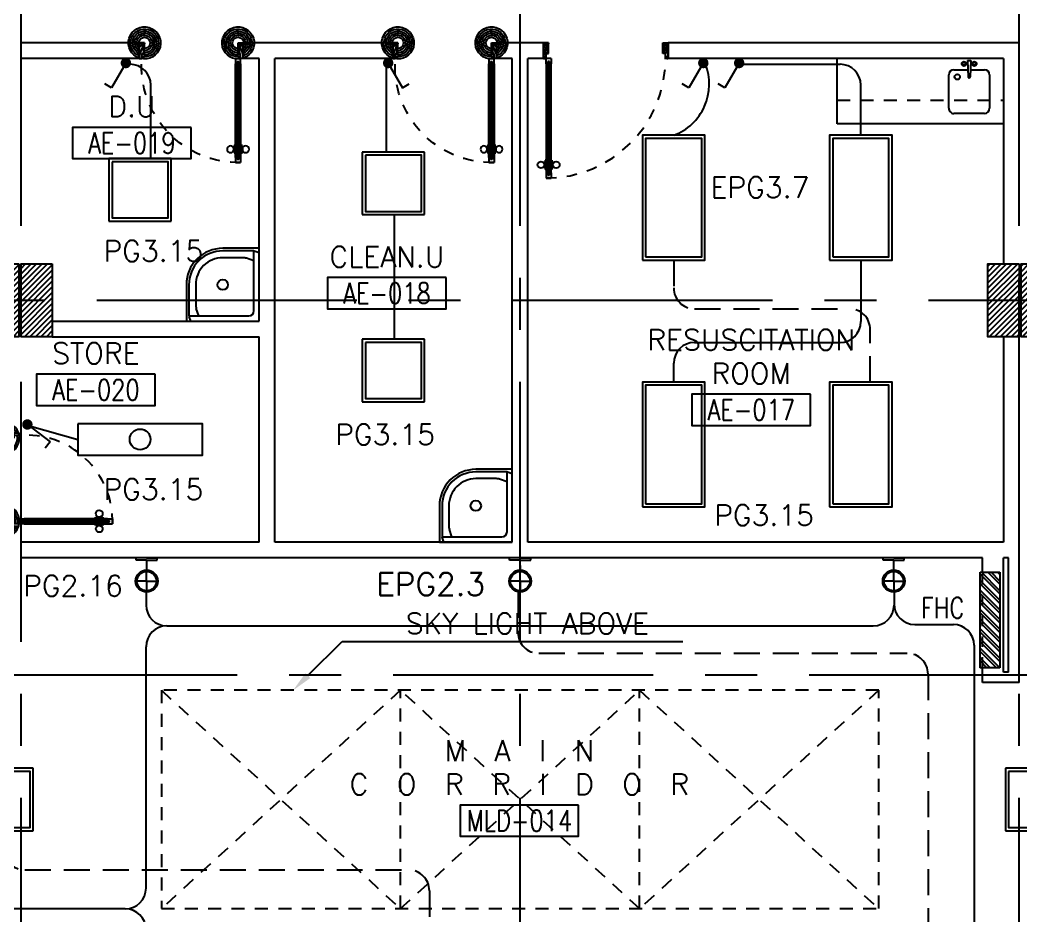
# Model space of a CAD drawing. Extents: x -10 to 91, y -4 to 87.
# Drawn here: x 45.95 to 55.58, y 52.99 to 61.6 of the extents above; entities that cross this region are included whole.
import ezdxf
from ezdxf.enums import TextEntityAlignment as Align

# ---------------------------------------------------------------- set-up
doc = ezdxf.new("R2010")
doc.units = 0
doc.header["$MEASUREMENT"] = 0
for name, pattern in [('CENTERX2', [4, 2.5, -0.5, 0.5, -0.5]), ('HIDDEN', [0.375, 0.25, -0.125]), ('HIDDEN2', [0.1875, 0.125, -0.0625])]:
    doc.linetypes.add(name, pattern=pattern)
doc.layers.get('0').update_dxf_attribs({"linetype": 'CONTINUOUS'})
for name, color, linetype in [('AXES', 11, 'CENTERX2'), ('COL', 11, 'CONTINUOUS'), ('DOOR', 11, 'CONTINUOUS'), ('E-CLINE', 2, 'CONTINUOUS'), ('E-HLINE', 2, 'HIDDEN'), ('E-LI', 4, 'CONTINUOUS'), ('E-LITE', 4, 'CONTINUOUS'), ('E-SWITCH', 4, 'CONTINUOUS'), ('E-TRXT', 4, 'CONTINUOUS'), ('EJ', 11, 'CONTINUOUS'), ('FHC', 11, 'CONTINUOUS'), ('FIX', 11, 'CONTINUOUS'), ('HAT', 11, 'CONTINUOUS'), ('HIDDEN', 11, 'HIDDEN2'), ('Locker', 11, 'CONTINUOUS'), ('ME-FIX', 11, 'CONTINUOUS'), ('RM-BOX', 11, 'CONTINUOUS'), ('RM-IND', 11, 'CONTINUOUS'), ('RM-NAME', 11, 'CONTINUOUS'), ('RM-NO', 11, 'CONTINUOUS'), ('WALL', 11, 'CONTINUOUS')]:
    doc.layers.add(name, color=color, linetype=linetype)
doc.styles.add('ROMANS', font='ROMANS.shx', dxfattribs={"width": 0.6})

# ---------------------------------------------------------------- blocks, each defined once
blk = doc.blocks.new('RM1')
at = {"layer": 'RM-BOX'}
blk.add_lwpolyline([(569.9, -200), (-569.9, -200), (-569.9, -500), (569.9, -500)], close=True, dxfattribs=at)
at = {"layer": 'RM-NAME', "style": 'ROMANS'}
for tag, p in [('ROOMNAME1', (0, 323.8)), ('ROOMNAME2', (0, 0))]:
    blk.add_attdef(tag, text='', height=200, dxfattribs=at).set_placement(p, align=Align.MIDDLE)
at = {"layer": 'RM-NO', "style": 'ROMANS', "width": 0.8}
blk.add_attdef('ROOMNO', text='', height=200, dxfattribs=at).set_placement((0, -350), align=Align.MIDDLE)
blk = doc.blocks.new('C11')
at = {"layer": 'HAT'}
h = blk.add_hatch(dxfattribs=at)
h.set_pattern_fill('ANSI31', color=256, scale=300, style=0)
h.set_pattern_definition([(45, (-383765.23, -62181), (-26.5165043, 26.5165043), [])])
h.paths.add_polyline_path([(-20, 350), (-20, 700), (-320, 700), (-320, 350)])
h.paths.add_polyline_path([(-320, 0), (-20, 0), (-20, 350), (-320, 350)])
h = blk.add_hatch(dxfattribs=at)
h.set_pattern_fill('ANSI31', color=256, scale=300, style=0)
h.set_pattern_definition([(45, (-383445.23, -62181), (-26.5165043, 26.5165043), [])])
h.paths.add_polyline_path([(300, 350), (300, 700), (0, 700), (0, 350)])
h.paths.add_polyline_path([(0, 0), (300, 0), (300, 350), (0, 350)])
at = {"layer": 'COL'}
for points in [[(-20, 700), (-20, 0), (-320, 0), (-320, 700)], [(300, 700), (300, 0), (0, 0), (0, 700)]]:
    blk.add_lwpolyline(points, close=True, dxfattribs=at)
blk = doc.blocks.new('A$C24ED45A6')
at = {"layer": 'DOOR', "color": 0, "linetype": 'ByBlock'}
for p, q in [((917.8, 977.6), (917.8, 1067.6)), ((925, 1067.6), (917.8, 1067.6)), ((925, 1100), (925, 1150)), ((925, 1150), (975, 1150)), ((975, 1150), (925, 1150)), ((942, 1100), (925, 1100)), ((942, 1100), (942, 1120)), ((958, 1120), (942, 1120)), ((958, 1100), (958, 1120)), ((975, 1100), (958, 1100)), ((975, 1100), (975, 1150)), ((975, 1067.6), (982.2, 1067.6)), ((982.2, 977.6), (982.2, 1067.6)), ((908.8, 1055), (908.8, 990.2)), ((917.8, 1055), (908.8, 1055)), ((917.8, 990.2), (908.8, 990.2)), ((917.8, 1055), (917.8, 990.2)), ((925, 977.6), (917.8, 977.6)), ((975, 977.6), (982.2, 977.6)), ((982.2, 1055), (982.2, 990.2)), ((982.2, 1055), (991.2, 1055)), ((982.2, 990.2), (991.2, 990.2)), ((991.2, 1055), (991.2, 990.2)), ((925, 150), (925, 200)), ((925, 200), (942, 200)), ((942, 200), (942, 180)), ((958, 180), (958, 200)), ((958, 200), (975, 200)), ((975, 200), (975, 150)), ((0, 0), (0, 150)), ((0, 150), (25, 150)), ((25, 150), (25, 100)), ((25, 100), (50, 100)), ((50, 100), (50, 0)), ((925, 150), (975, 150)), ((942, 180), (958, 180)), ((975, 100), (950, 100)), ((950, 100), (950, 0)), ((1000, 150), (975, 150)), ((975, 150), (975, 100)), ((1000, 150), (1000, 0)), ((50, 0), (0, 0)), ((950, 0), (1000, 0))]:
    blk.add_line(p, q, dxfattribs=at)
at = {"layer": 'DOOR', "linetype": 'ByBlock'}
for p, q in [((925, 1100), (925, 200)), ((942, 200), (942, 1100)), ((958, 200), (958, 1100)), ((975, 200), (975, 1100))]:
    blk.add_line(p, q, dxfattribs=at)
at = {"layer": 'DOOR', "color": 9, "linetype": 'ByBlock'}
for p, q in [((50, 0), (0, 113.7)), ((50, 0), (36.6, 100)), ((950, 0), (1000, 113.7)), ((950, 0), (963.4, 100)), ((50, 0), (0, 40.1)), ((950, 0), (1000, 40.1))]:
    blk.add_line(p, q, dxfattribs=at)
at = {"layer": 'DOOR', "color": 0, "linetype": 'ByBlock'}
for centre in [(876.5, 1022.6), (1023.5, 1022.6)]:
    blk.add_circle(centre, 32.4, dxfattribs=at)
at = {"layer": 'DOOR', "linetype": 'HIDDEN', "ltscale": 0.5}
blk.add_arc((950, 222.5), 927.8, 88.45601, 184.48155, dxfattribs=at)
at = {"layer": 'DOOR', "color": 9, "linetype": 'ByBlock'}
for centre, radius, start, end in [((50, 0), 154.4, 103.71423, 108.89471), ((50, 0), 134.4, 100.71998, 111.84015), ((50, 0), 114.4, 102.62257, 115.91616), ((950, 0), 134.4, 68.15985, 79.28002), ((950, 0), 114.4, 64.08384, 77.37743), ((950, 0), 154.4, 71.10529, 76.28577), ((50, 0), 94.4, 90, 121.98181), ((50, 0), 74.4, 90, 132.22357), ((50, 0), 54.4, 90, 156.79262), ((50, 0), 34.4, 90, 180), ((50, 0), 14.4, 90, 180), ((950, 0), 94.4, 58.01819, 90), ((950, 0), 74.4, 47.77643, 90), ((950, 0), 54.4, 23.20738, 90), ((950, 0), 34.4, 0, 90), ((950, 0), 14.4, 0, 90)]:
    blk.add_arc(centre, radius, start, end, dxfattribs=at)
at = {"layer": 'WALL'}
blk.add_line((1000, 0), (1000, 150), dxfattribs=at)
blk = doc.blocks.new('DOOR90')
at = {"layer": 'DOOR', "color": 7, "linetype": 'ByBlock'}
for p, q in [((-150, 0), (0, 0)), ((-150, 0), (-150, -25)), ((0, -50), (-113.7, 0)), ((0, -50), (-40.1, 0)), ((0, -50), (0, 0)), ((-1000, -25), (-1050, -25)), ((-1050, -75), (-1050, -25)), ((-1050, -25), (-1050, -75)), ((-1000, -75), (-1050, -75)), ((-1000, -42), (-1020, -42)), ((-1020, -42), (-1020, -58)), ((-1000, -58), (-1020, -58)), ((-1000, -25), (-1000, -42)), ((-1000, -58), (-1000, -75)), ((-877.6, -17.8), (-967.6, -17.8)), ((-967.6, -25), (-967.6, -17.8)), ((-967.6, -75), (-967.6, -82.2)), ((-877.6, -82.2), (-967.6, -82.2)), ((-955, -8.8), (-890.2, -8.8)), ((-955, -17.8), (-955, -8.8)), ((-955, -17.8), (-890.2, -17.8)), ((-955, -82.2), (-890.2, -82.2)), ((-955, -82.2), (-955, -91.2)), ((-955, -91.2), (-890.2, -91.2)), ((-890.2, -17.8), (-890.2, -8.8)), ((-890.2, -82.2), (-890.2, -91.2)), ((-877.6, -25), (-877.6, -17.8)), ((-877.6, -75), (-877.6, -82.2)), ((-200, -25), (-150, -25)), ((-200, -42), (-200, -25)), ((-180, -42), (-200, -42)), ((-200, -58), (-180, -58)), ((-200, -75), (-200, -58)), ((-150, -75), (-200, -75)), ((-180, -58), (-180, -42)), ((-150, -25), (-100, -25)), ((-150, -75), (-150, -25)), ((-100, -25), (-100, -50)), ((0, -50), (-100, -36.6)), ((-100, -50), (0, -50)), ((0, -850), (-113.7, -900)), ((-100, -875), (-100, -850)), ((0, -850), (-100, -863.4)), ((-100, -850), (0, -850)), ((0, -850), (-40.1, -900)), ((0, -850), (0, -900)), ((-150, -875), (-100, -875)), ((-150, -900), (-150, -875)), ((-150, -900), (0, -900)), ((0, -900), (-150, -900))]:
    blk.add_line(p, q, dxfattribs=at)
at = {"layer": 'DOOR', "linetype": 'ByBlock'}
for p, q in [((-200, -25), (-1000, -25)), ((-200, -42), (-1000, -42)), ((-200, -58), (-1000, -58)), ((-1000, -75), (-200, -75))]:
    blk.add_line(p, q, dxfattribs=at)
at = {"layer": 'DOOR', "color": 7, "linetype": 'ByBlock'}
for centre in [(-922.6, 23.5), (-922.6, -123.5)]:
    blk.add_circle(centre, 32.4, dxfattribs=at)
for centre, radius, start, end in [((0, -50), 154.4, 161.10529, 166.28577), ((0, -50), 94.4, 148.01819, 180), ((0, -50), 134.4, 158.15985, 169.28002), ((0, -50), 114.4, 154.08384, 167.37743), ((0, -50), 74.4, 137.77643, 180), ((0, -50), 54.4, 113.20738, 180), ((0, -50), 34.4, 90, 180), ((0, -50), 14.4, 90, 180), ((0, -850), 94.4, 180, 211.98181), ((0, -850), 74.4, 180, 222.22357), ((0, -850), 54.4, 180, 246.79262), ((0, -850), 34.4, 180, 270), ((0, -850), 14.4, 180, 270), ((0, -850), 154.4, 193.71423, 198.89471), ((0, -850), 134.4, 190.71998, 201.84015)]:
    blk.add_arc(centre, radius, start, end, dxfattribs=at)
at = {"layer": 'DOOR', "linetype": 'HIDDEN', "ltscale": 0.5}
blk.add_arc((-222.2, -50), 828.2, 178.27012, 275.00304, dxfattribs=at)
blk = doc.blocks.new('DOOR100')
at = {"layer": 'DOOR', "color": 7, "linetype": 'ByBlock'}
for p, q in [((-75, 1250), (-75, 1300)), ((-75, 1300), (-25, 1300)), ((-25, 1300), (-75, 1300)), ((-58, 1250), (-58, 1270)), ((-42, 1270), (-58, 1270)), ((-42, 1250), (-42, 1270)), ((-25, 1250), (-25, 1300)), ((-91.2, 1205), (-91.2, 1140.2)), ((-82.2, 1205), (-91.2, 1205)), ((-82.2, 1127.6), (-82.2, 1217.6)), ((-75, 1217.6), (-82.2, 1217.6)), ((-82.2, 1205), (-82.2, 1140.2)), ((-58, 1250), (-75, 1250)), ((-25, 1250), (-42, 1250)), ((-25, 1217.6), (-17.8, 1217.6)), ((-17.8, 1127.6), (-17.8, 1217.6)), ((-17.8, 1205), (-17.8, 1140.2)), ((-17.8, 1205), (-8.8, 1205)), ((-8.8, 1205), (-8.8, 1140.2)), ((-82.2, 1140.2), (-91.2, 1140.2)), ((-75, 1127.6), (-82.2, 1127.6)), ((-25, 1127.6), (-17.8, 1127.6)), ((-17.8, 1140.2), (-8.8, 1140.2)), ((-75, 200), (-58, 200)), ((-75, 150), (-75, 200)), ((-58, 200), (-58, 180)), ((-42, 200), (-25, 200)), ((-42, 180), (-42, 200)), ((-25, 200), (-25, 150)), ((-1200, 0), (-1200, 150)), ((-1200, 150), (-1175, 150)), ((-1200, 150), (-1200, 0)), ((-1150, 0), (-1200, 113.7)), ((-1175, 150), (-1175, 100)), ((-1175, 100), (-1150, 100)), ((-1150, 0), (-1163.4, 100)), ((-1150, 100), (-1150, 0)), ((-75, 150), (-25, 150)), ((-58, 180), (-42, 180)), ((-50, 0), (0, 113.7)), ((-50, 100), (-50, 0)), ((-50, 0), (-36.6, 100)), ((-25, 100), (-50, 100)), ((0, 150), (-25, 150)), ((-25, 150), (-25, 100)), ((0, 0), (0, 150)), ((0, 150), (0, 0)), ((-1150, 0), (-1200, 40.1)), ((-1150, 0), (-1200, 0)), ((-50, 0), (0, 40.1)), ((-50, 0), (0, 0))]:
    blk.add_line(p, q, dxfattribs=at)
at = {"layer": 'DOOR', "linetype": 'ByBlock'}
for p, q in [((-75, 1250), (-75, 200)), ((-58, 200), (-58, 1250)), ((-42, 200), (-42, 1250)), ((-25, 200), (-25, 1250))]:
    blk.add_line(p, q, dxfattribs=at)
at = {"layer": 'DOOR', "color": 7, "linetype": 'ByBlock'}
for centre in [(-123.5, 1172.6), (23.5, 1172.6)]:
    blk.add_circle(centre, 32.4, dxfattribs=at)
at = {"layer": 'DOOR', "linetype": 'HIDDEN', "ltscale": 0.5}
blk.add_arc((-25, 150), 1150, 90, 180, dxfattribs=at)
at = {"layer": 'DOOR', "color": 7, "linetype": 'ByBlock'}
for centre, radius, start, end in [((-1150, 0), 154.4, 103.71423, 108.89471), ((-1150, 0), 134.4, 100.71998, 111.84015), ((-50, 0), 134.4, 68.15985, 79.28002), ((-50, 0), 114.4, 64.08384, 77.37743), ((-50, 0), 154.4, 71.10529, 76.28577), ((-1150, 0), 94.4, 90, 121.98181), ((-1150, 0), 74.4, 90, 132.22357), ((-1150, 0), 54.4, 90, 156.79262), ((-1150, 0), 34.4, 90, 180), ((-1150, 0), 14.4, 90, 180), ((-50, 0), 94.4, 58.01819, 90), ((-50, 0), 74.4, 47.77643, 90), ((-50, 0), 54.4, 23.20738, 90), ((-50, 0), 34.4, 0, 90), ((-50, 0), 14.4, 0, 90)]:
    blk.add_arc(centre, radius, start, end, dxfattribs=at)
blk = doc.blocks.new('A$C49F1192B')
at = {"layer": 'DOOR', "color": 0, "linetype": 'ByBlock', "xscale": -1, "rotation": 270}
blk.add_blockref('DOOR100', (0, 1200), dxfattribs=at)
blk = doc.blocks.new('JAN-001')
for p, q in [((730, -30), (30, -30)), ((30, -30), (30, -730)), ((704.6, -80), (130, -80)), ((609.8, -80), (634.5, -151.8)), ((687.8, -30), (703.6, -76)), ((705, -380), (705, -84.2)), ((730, -380), (730, -30)), ((80, -130), (80, -704.6)), ((640, -380), (640, -184.4)), ((80, -609.8), (151.8, -634.5)), ((184.4, -640), (380, -640)), ((30, -687.8), (76, -703.6)), ((30, -730), (380, -730)), ((84.2, -705), (380, -705))]:
    blk.add_line(p, q)
blk.add_circle((380, -380), 50)
for centre, radius, start, end in [((130, -130), 50, 90, 180), ((680, -84.2), 25, 0, 19.0039), ((540, -184.4), 100, 0, 19.0039), ((380, -380), 350, 270, 0), ((380, -380), 325, 270, 0), ((380, -380), 260, 270, 0), ((184.4, -540), 100, 250.9961, 270), ((84.2, -680), 25, 250.9961, 270)]:
    blk.add_arc(centre, radius, start, end)
blk = doc.blocks.new('A$C347D0806')
at = {"layer": 'ME-FIX'}
for p, q in [((0.6265, 1.6002), (0.6265, 0)), ((0.1572, 1.4668), (0.4783, 1.4668)), ((0.1073, 1.2805), (0.1073, 1.4169)), ((0.5282, 1.4169), (0.5282, 1.124)), ((0.0191, 1.2545), (0.0191, 1.2865)), ((0.0191, 1.2865), (0.1744, 1.2805)), ((0.0191, 1.2545), (0.1744, 1.2605)), ((0.1073, 1.124), (0.1073, 1.2605)), ((0.4783, 1.0742), (0.1572, 1.0742)), ((0.6265, 0), (0, 0))]:
    blk.add_line(p, q, dxfattribs=at)
for centre, radius in [((0.0502, 1.3202), 0.0217), ((0.0502, 1.3202), 0.014), ((0.0502, 1.2207), 0.0217), ((0.0502, 1.2207), 0.014), ((0.1768, 1.156), 0.0255)]:
    blk.add_circle(centre, radius, dxfattribs=at)
for centre, radius, start, end in [((0.1572, 1.4169), 0.0499, 90, 180), ((0.4783, 1.4169), 0.0499, 0, 90), ((0.1744, 1.2705), 0.00997, 270, 90), ((0.1572, 1.124), 0.0499, 180, 270), ((0.4783, 1.124), 0.0499, 270, 0)]:
    blk.add_arc(centre, radius, start, end, dxfattribs=at)
blk = doc.blocks.new('L42')
at = {"layer": 'E-LITE'}
for p, q in [((0.3, 0.3), (-0.3, 0.3)), ((-0.3, 0.3), (-0.3, -0.3)), ((0.3, -0.3), (0.3, 0.3)), ((-0.3, -0.3), (0.3, -0.3))]:
    blk.add_line(p, q, dxfattribs=at)
at = {"layer": 'E-LITE', "color": 8}
blk.add_lwpolyline([(-0.27, 0.27), (-0.27, -0.27), (0.27, -0.27), (0.27, 0.27)], close=True, dxfattribs=at)
blk = doc.blocks.new('GLOP')
at = {"layer": 'E-LITE', "color": 8}
for q in [(-187, 0), (0, 187), (187, 0), (0, -187)]:
    blk.add_line((0, 0), q, dxfattribs=at)
at = {"layer": 'E-LITE'}
blk.add_circle((0, 0), 212, dxfattribs=at)
at = {"layer": 'E-LITE', "color": 8}
blk.add_circle((0, 0), 187, dxfattribs=at)
blk = doc.blocks.new('DEC')
at = {"layer": 'E-CLINE', "color": 8}
for p, q in [((-25, 101.8), (0, 101.8)), ((-25, -101.8), (0, -101.8))]:
    blk.add_line(p, q, dxfattribs=at)
at = {"layer": 'E-LITE', "color": 8}
for q in [(-25, 101.8), (-25, -101.8)]:
    blk.add_line((-25, 0), q, dxfattribs=at)
at = {"layer": 'E-LITE'}
for p, q in [((0, 0), (0, 101.8)), ((0, 0), (0, -101.8)), ((-119.5, -2.5), (-25, -1.3))]:
    blk.add_line(p, q, dxfattribs=at)
at = {"layer": 'E-LITE', "xscale": 0.5, "yscale": 0.5, "zscale": 0.5}
blk.add_blockref('GLOP', (-225.4, 0), dxfattribs=at)
blk = doc.blocks.new('1G1W')
for p, q in [((0, 0), (0.55, 0)), ((0.55, 0), (0.55, -0.15))]:
    blk.add_line(p, q)
at = {"const_width": 0.1}
blk.add_lwpolyline([(-0.05, 0, 1), (0.05, 0, 1)], format="xyb", close=True, dxfattribs=at)
blk = doc.blocks.new('L44')
at = {"layer": 'E-LITE'}
blk.add_lwpolyline([(-0.6095, 0.3), (-0.6095, -0.3), (0.5905, -0.3), (0.5905, 0.3)], close=True, dxfattribs=at)
at = {"layer": 'E-LITE', "color": 8}
blk.add_lwpolyline([(-0.5795, 0.27), (-0.5795, -0.27), (0.5605, -0.27), (0.5605, 0.27)], close=True, dxfattribs=at)
blk = doc.blocks.new('FLS240')
at = {"layer": 'E-LI'}
blk.add_lwpolyline([(-0.6, 0.15), (-0.6, -0.15), (0.6, -0.15), (0.6, 0.15)], close=True, dxfattribs=at)
blk.add_circle((0, 0), 0.1, dxfattribs=at)

msp = doc.modelspace()

# ---------------------------------------------------------------- hatches: boundary and pattern name
at = {"layer": 'FHC', "linetype": 'ByBlock', "ltscale": 0.3}
h = msp.add_hatch(dxfattribs=at)
h.set_pattern_fill('ANSI32', color=11, scale=175, angle=90, style=0)
h.set_pattern_definition([(135, (86.42992, -176.82576), (-0.046403882, -0.046403882), []), (135, (86.42992, -176.794826), (-0.046403882, -0.046403882), [])])
h.paths.add_polyline_path([(55.3789, 56.2904), (55.1889, 56.2904), (55.1889, 55.3704), (55.3789, 55.3704)])
h.paths.add_polyline_path([(55.8, 55.1578), (55.3792, 55.1578), (55.3792, 55.4203), (55.8, 55.4203)], flags=9)

# ---------------------------------------------------------------- linework, layer by layer
at = {"layer": 'AXES'}
for p, q in [((50.7639, 7.6211), (50.7639, 86.4338)), ((45.9639, 7.6211), (45.9639, 85.7579)), ((55.5639, 7.6211), (55.5639, 85.7486)), ((2.6925, 58.9054), (71.7839, 58.9054)), ((13.5439, 55.3054), (71.7839, 55.3054))]:
    msp.add_line(p, q, dxfattribs=at)
at = {"layer": 'E-CLINE', "color": 4}
for p, q in [((49.478, 60.3304), (49.478, 61.2177)), ((52.8936, 61.1748), (53.8422, 61.1748)), ((47.2121, 60.2679), (47.2121, 60.9748)), ((54.0422, 60.4921), (54.0422, 60.9748)), ((49.5575, 58.5304), (49.5575, 59.7304)), ((54.0422, 59.2921), (54.0422, 58.7005)), ((52.4422, 58.5005), (53.8422, 58.5005)), ((52.2422, 58.1179), (52.2422, 58.3005)), ((46.0462, 57.699), (46.5089, 57.5679)), ((47.1662, 56.0992), (47.1662, 55.9745)), ((54.3614, 56.0991), (54.3614, 55.9877)), ((47.3662, 55.7745), (54.1614, 55.7745)), ((54.5614, 55.7877), (54.9322, 55.7877)), ((47.1662, 53.2531), (47.1662, 55.5745)), ((55.1322, 55.5877), (55.1322, 52.3832)), ((46.9662, 53.0531), (43.1402, 53.0531))]:
    msp.add_line(p, q, dxfattribs=at)
for centre, radius, start, end in [((47.0121, 60.9748), 0.2, 0, 90), ((52.0571, 60.9853), 0.5269, 290.5749, 21.45479), ((53.8422, 60.9748), 0.2, 0, 90), ((53.8422, 58.7005), 0.2, 270, 0), ((52.4422, 58.3005), 0.2, 90, 180), ((47.3662, 55.9745), 0.2, 180, 270), ((54.1614, 55.9745), 0.2, 270, 0), ((54.5614, 55.9877), 0.2, 180, 270), ((47.3662, 55.5745), 0.2, 90, 180), ((54.9322, 55.5877), 0.2, 0, 90), ((46.9662, 53.2531), 0.2, 270, 0), ((46.9662, 52.8531), 0.2, 0, 90)]:
    msp.add_arc(centre, radius, start, end, dxfattribs=at)
at = {"layer": 'E-HLINE', "color": 4}
for p, q in [((52.2422, 59.2921), (52.2422, 59.0243)), ((52.4422, 58.8243), (53.9324, 58.8243)), ((54.1324, 58.1179), (54.1324, 58.6243)), ((50.7446, 56.1011), (50.7446, 55.7108)), ((50.9446, 55.5108), (54.4886, 55.5108)), ((54.6886, 55.3108), (54.6886, 52.8335)), ((46, 53.4278), (49.6915, 53.4278)), ((49.8915, 53.2278), (49.8915, 52.8335))]:
    msp.add_line(p, q, dxfattribs=at)
for centre, start, end in [((52.4422, 59.0243), 180, 270), ((53.9324, 58.6243), 360, 90), ((50.9446, 55.7108), 180, 270), ((54.4886, 55.3108), 0, 90), ((46, 53.6278), 180, 270), ((49.6915, 53.2278), 0, 90)]:
    msp.add_arc(centre, 0.2, start, end, dxfattribs=at)
at = {"layer": 'FHC', "linetype": 'ByBlock', "ltscale": 0.3}
for p, q in [((55.1889, 55.3704), (55.1889, 56.2904)), ((55.1889, 56.2904), (55.3789, 56.2904)), ((55.3789, 56.2904), (55.3789, 55.3704)), ((55.3789, 55.3704), (55.1889, 55.3704))]:
    msp.add_line(p, q, dxfattribs=at)
at = {"layer": 'FHC', "color": 250, "linetype": 'HIDDEN', "ltscale": 0.25}
msp.add_line((55.2139, 55.3724), (55.2139, 56.2895), dxfattribs=at)
at = {"layer": 'HIDDEN'}
for p, q in [((54.2139, 55.1554), (47.3139, 55.1554)), ((47.3139, 55.1554), (47.3139, 53.0554)), ((49.6139, 55.1554), (47.3139, 53.0554)), ((47.3139, 55.1554), (49.6139, 53.0554)), ((51.9139, 53.0554), (49.6139, 55.1554)), ((49.6139, 53.0554), (51.9139, 55.1554)), ((49.6139, 53.0554), (49.6139, 55.1554)), ((49.6139, 53.0554), (49.6139, 55.1554)), ((54.2139, 55.1554), (51.9139, 53.0554)), ((51.9139, 55.1554), (54.2139, 53.0554)), ((51.9139, 53.0554), (51.9139, 55.1554)), ((51.9139, 53.0554), (51.9139, 55.1554)), ((54.2139, 53.0554), (54.2139, 55.1554)), ((47.3139, 53.0554), (54.2139, 53.0554))]:
    msp.add_line(p, q, dxfattribs=at)
at = {"layer": 'ME-FIX', "linetype": 'HIDDEN2'}
msp.add_line((53.8137, 60.8304), (55.4139, 60.8304), dxfattribs=at)
at = {"layer": 'RM-IND'}
for p, q in [((48.723, 55.2965), (49.0514, 55.6233)), ((49.0514, 55.6233), (49.5644, 55.6233)), ((49.5644, 55.6233), (52.331, 55.6233))]:
    msp.add_line(p, q, dxfattribs=at)
msp.add_solid([(48.7465, 55.2729), (48.6995, 55.3201), (48.5812, 55.1554)], dxfattribs=at)
at = {"layer": 'WALL'}
for p, q in [((45.9639, 61.2304), (45.9639, 61.3804)), ((47.1014, 61.3804), (45.9639, 61.3804)), ((47.1014, 61.2304), (47.1014, 61.3804)), ((48.1014, 61.2304), (48.1014, 61.3804)), ((49.5389, 61.3804), (48.1014, 61.3804)), ((48.1014, 61.2304), (48.1014, 61.3804)), ((49.5389, 61.2304), (49.5389, 61.3804)), ((50.9889, 61.3804), (50.5389, 61.3804)), ((50.5389, 61.2304), (50.5389, 61.3804)), ((50.9889, 61.2304), (50.9889, 61.3804)), ((55.5639, 61.3804), (52.1889, 61.3804)), ((52.1889, 61.2304), (52.1889, 61.3804)), ((55.5639, 61.2304), (55.5639, 61.3804)), ((47.1014, 61.2304), (45.9639, 61.2304)), ((48.2539, 61.2304), (48.1014, 61.2304)), ((48.2539, 58.7054), (48.2539, 61.2304)), ((48.4039, 56.5804), (48.4039, 61.2304)), ((49.5389, 61.2304), (48.4039, 61.2304)), ((50.6889, 61.2304), (50.5389, 61.2304)), ((50.6889, 56.5804), (50.6889, 61.2304)), ((50.8389, 56.5804), (50.8389, 61.2304)), ((50.9889, 61.2304), (50.8389, 61.2304)), ((55.4139, 61.2304), (52.1889, 61.2304)), ((55.4139, 61.2304), (55.4139, 59.2554)), ((46.2639, 58.7054), (48.2539, 58.7054)), ((46.2639, 58.5554), (48.2539, 58.5554)), ((48.2539, 56.5804), (48.2539, 58.5554)), ((55.4139, 58.5554), (55.4139, 56.5804)), ((55.5639, 55.2304), (55.5639, 58.6054)), ((45.9639, 56.4304), (45.9639, 56.5804)), ((48.2539, 56.5804), (45.9639, 56.5804)), ((50.6889, 56.5804), (48.4039, 56.5804)), ((55.4139, 56.5804), (50.8389, 56.5804)), ((55.5639, 56.4304), (55.5639, 56.5804)), ((55.2139, 56.4304), (45.9639, 56.4304)), ((55.2139, 56.2904), (55.2139, 56.4304)), ((55.4639, 56.4304), (55.4139, 56.4304)), ((55.4139, 55.3304), (55.4139, 56.4304)), ((55.4639, 55.3304), (55.4639, 56.4304)), ((55.2139, 55.2304), (55.2139, 55.3704)), ((55.4639, 55.3304), (55.4139, 55.3304)), ((55.5639, 55.2304), (55.2139, 55.2304))]:
    msp.add_line(p, q, dxfattribs=at)

# ---------------------------------------------------------------- block references
at = {"layer": 'DOOR', "color": 0, "yscale": 0.0009999999892897904, "zscale": 0.001}
for name, p, xscale, rotation in [('A$C24ED45A6', (47.1014, 61.3804), -0.001000000047497451, 180), ('A$C24ED45A6', (49.5389, 61.3804), -0.001000000047497451, 180), ('A$C49F1192B', (52.1889, 61.3804), -0.0009999999892897904, 90)]:
    msp.add_blockref(name, p, dxfattribs=dict(at, xscale=xscale, rotation=rotation))
at = {"layer": 'DOOR', "xscale": 0.001000000047497451, "yscale": 0.0009999999892897904, "zscale": 0.001, "rotation": 180}
msp.add_blockref('DOOR90', (45.7939, 56.7304), dxfattribs=at)
at = {"layer": 'E-CLINE', "color": 4, "xscale": 0.0009999999892897904, "yscale": 0.0009999999892897904, "zscale": 0.001, "rotation": 90}
for p in [(47.1721, 56.4304), (50.7653, 56.4304), (54.3586, 56.4304)]:
    msp.add_blockref('DEC', p, dxfattribs=at)
at = {"layer": 'E-LITE', "color": 4, "rotation": 90}
for p in [(52.2422, 59.9016), (54.0422, 59.9016), (52.2422, 57.5274), (54.0422, 57.5274)]:
    msp.add_blockref('L44', p, dxfattribs=at)
at = {"layer": 'E-LITE', "color": 4}
for p in [(49.5464, 60.0304), (47.1089, 59.9679), (49.5464, 58.2304), (45.7806, 54.1051), (55.734, 54.1051)]:
    msp.add_blockref('L42', p, dxfattribs=at)
at = {"layer": 'E-LITE'}
msp.add_blockref('FLS240', (47.1089, 57.5679), dxfattribs=at)
at = {"layer": 'E-SWITCH', "color": 4, "yscale": 0.5, "zscale": 0.5}
for p, xscale, rotation in [((46.9723, 61.1873), 0.5, 239.9673215802771), ((49.4956, 61.1873), -0.5, 120.0326784197228), ((52.5268, 61.1873), 0.5, 239.9673215802771), ((52.872, 61.1873), 0.5, 239.9673215802771), ((46.0246, 57.7115), 0.5, 322.5051292467443)]:
    msp.add_blockref('1G1W', p, dxfattribs=dict(at, xscale=xscale, rotation=rotation))
at = {"layer": 'EJ', "color": 2, "linetype": 'ByBlock', "xscale": 0.001000000047497451, "yscale": 0.0009999999892897904, "zscale": 0.001}
for p in [(45.9639, 58.5554), (55.5839, 58.5554)]:
    msp.add_blockref('C11', p, dxfattribs=at)
at = {"layer": 'FIX', "xscale": 0.0009999999892897904, "yscale": 0.0009999999892897904, "zscale": 0.001, "rotation": 180}
for p in [(48.2839, 58.6754), (50.7189, 56.5504)]:
    msp.add_blockref('JAN-001', p, dxfattribs=at)
at = {"layer": 'HAT', "xscale": 0.001000000047497451, "yscale": 0.0009999999892897904, "zscale": 0.001}
for p, values in [((47.0292, 60.7687), {'ROOMNO': 'AE-019', 'ROOMNAME2': 'D.U'}), ((49.4832, 59.3238), {'ROOMNO': 'AE-018', 'ROOMNAME2': 'CLEAN.U'}), ((52.9873, 58.2023), {'ROOMNO': 'AE-017', 'ROOMNAME2': 'ROOM', 'ROOMNAME1': 'RESUSCITATION'}), ((46.6834, 58.395), {'ROOMNO': 'AE-020', 'ROOMNAME2': 'STORE'})]:
    msp.add_blockref('RM1', p, dxfattribs=at).add_auto_attribs(values)
at = {"layer": 'Locker', "rotation": 270}
msp.add_blockref('A$C347D0806', (53.8137, 61.2304), dxfattribs=at)
at = {"layer": 'WALL', "xscale": 0.001000000047497451, "yscale": 0.0009999999892897904, "zscale": 0.001}
msp.add_blockref('RM1', (50.7575, 54.2511), dxfattribs=at).add_auto_attribs({'ROOMNO': 'MLD-014', 'ROOMNAME2': 'C  O  R  R  I  D  O  R', 'ROOMNAME1': 'M  A  I  N'})

# ---------------------------------------------------------------- texts
at = {"layer": 'E-TRXT', "color": 4, "style": 'ROMANS'}
for s, height, p in [('EPG3.7', 0.2, (52.5958, 59.8913)), ('PG3.15', 0.2, (46.7567, 59.2792)), ('PG3.15', 0.2, (48.9851, 57.5152)), ('PG3.15', 0.2, (46.7567, 56.9872)), ('PG3.15', 0.2, (52.6315, 56.7391)), ('PG2.16', 0.2, (45.9837, 56.0602)), ('EPG2.3', 0.22, (49.3816, 56.0655))]:
    msp.add_text(s, height=height, dxfattribs=at).set_placement(p)
at = {"layer": 'FHC', "style": 'ROMANS', "width": 0.8}
msp.add_text('FHC', height=0.2, dxfattribs=at).set_placement((54.6197, 55.8482))
at = {"layer": 'RM-NAME', "style": 'ROMANS'}
msp.add_text('SKY LIGHT ABOVE', height=0.2, dxfattribs=at).set_placement((49.6644, 55.7983), align=Align.MIDDLE_LEFT)

doc.saveas('drawing.dxf')
